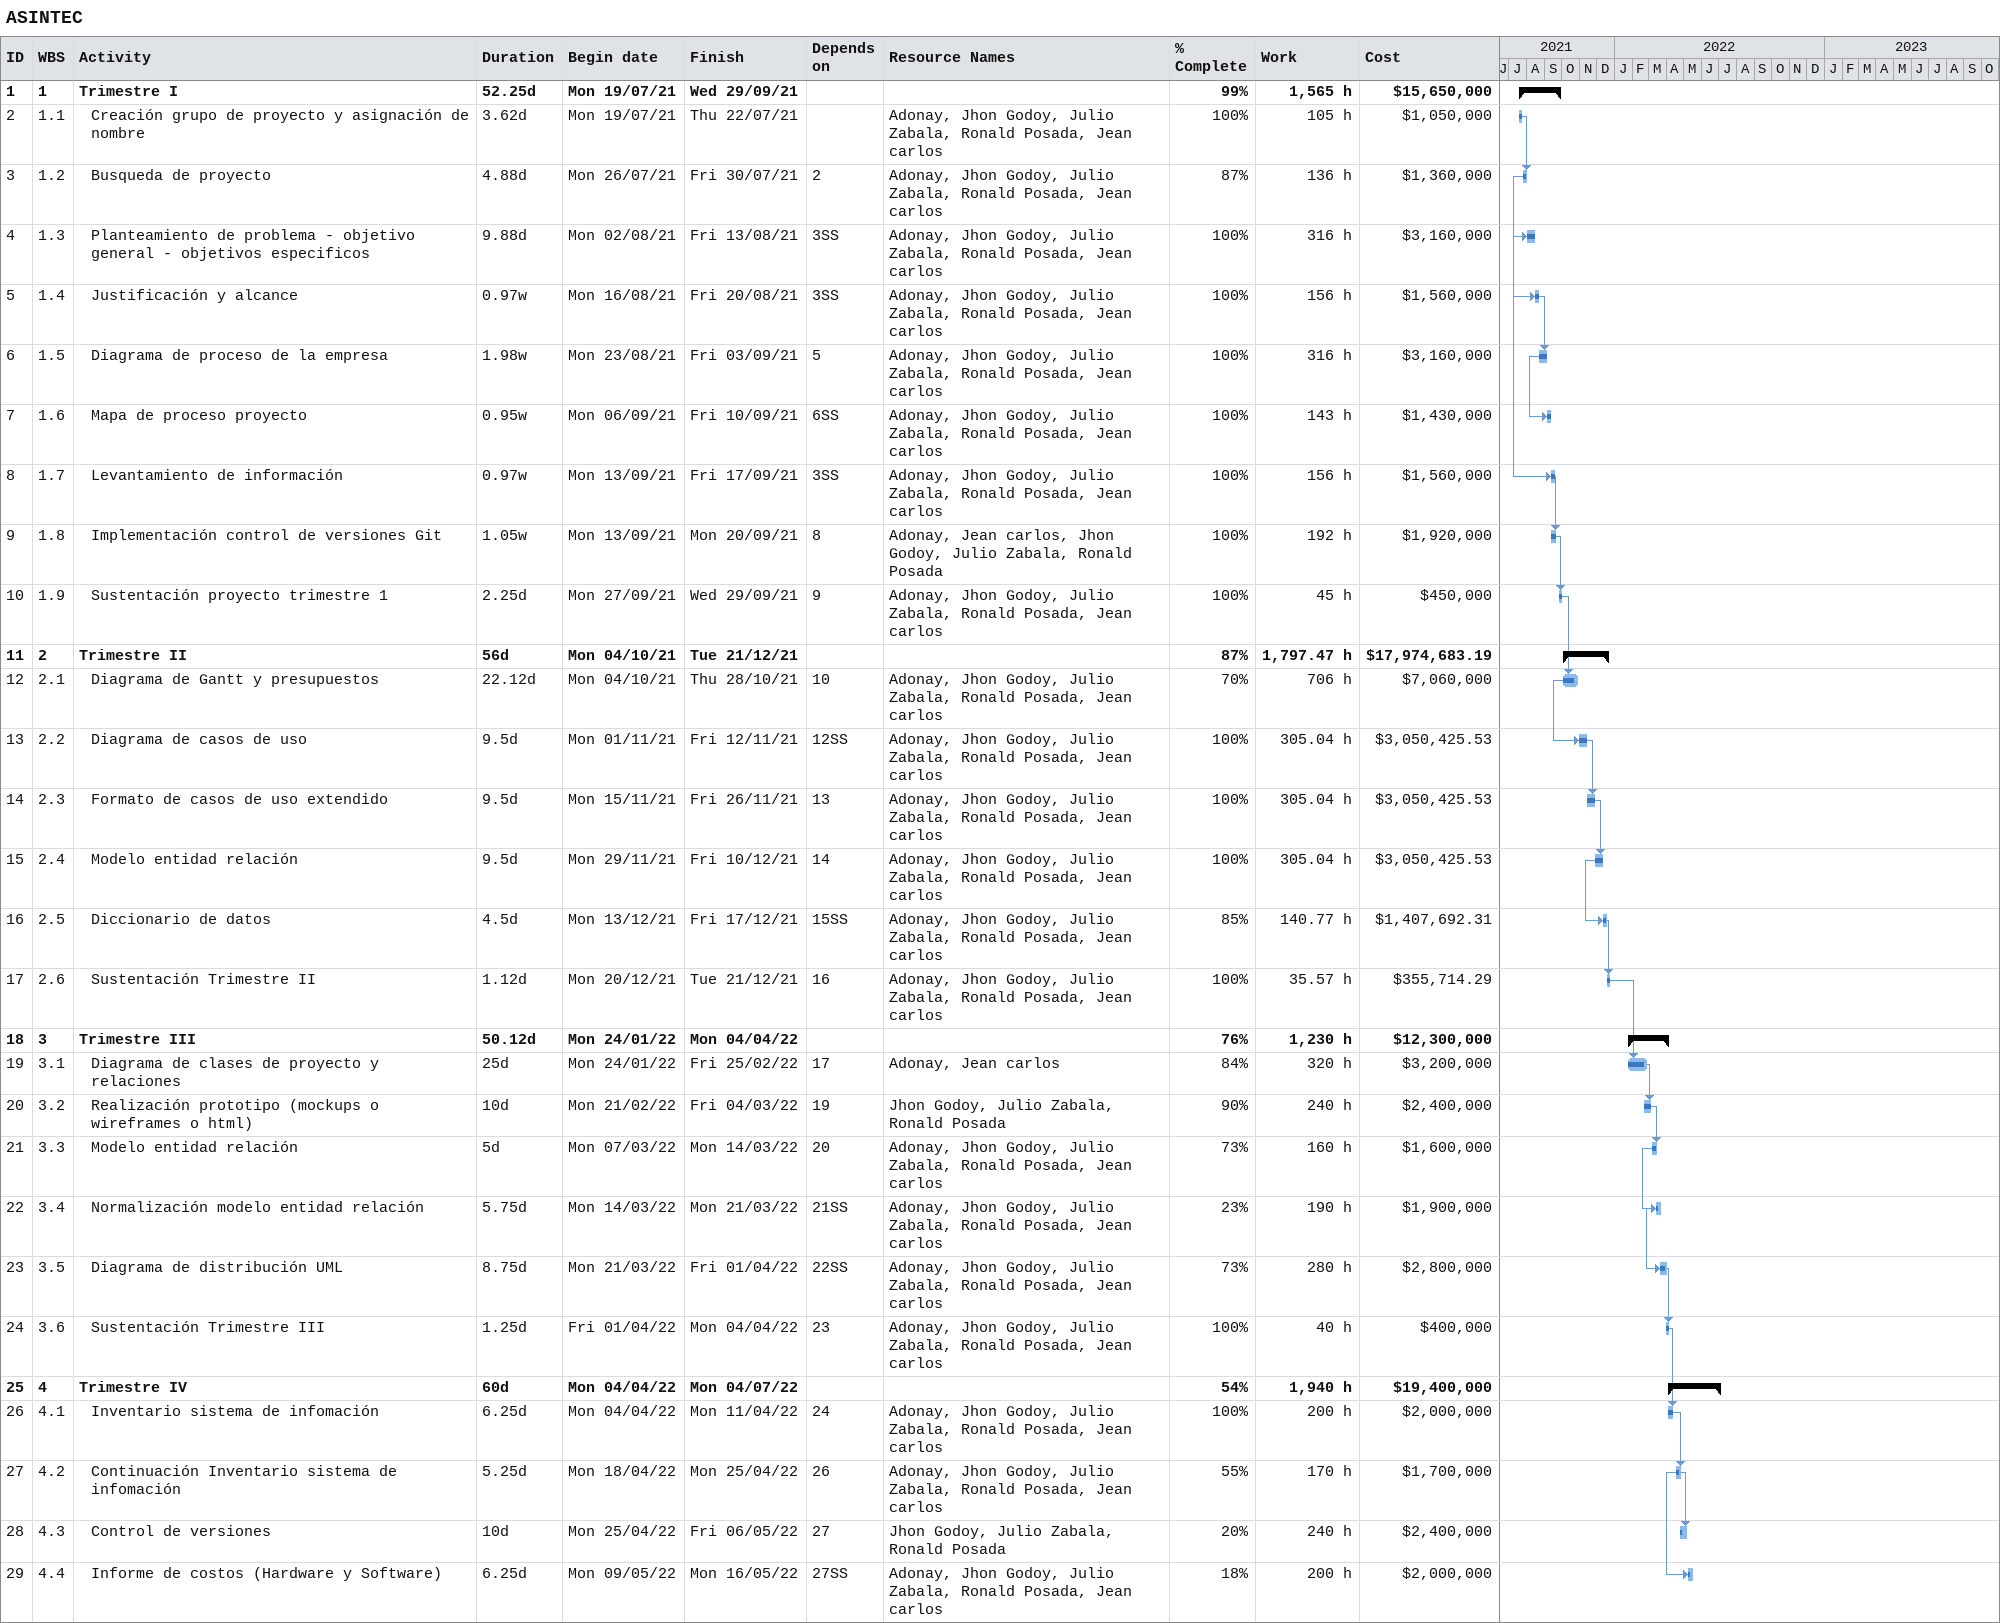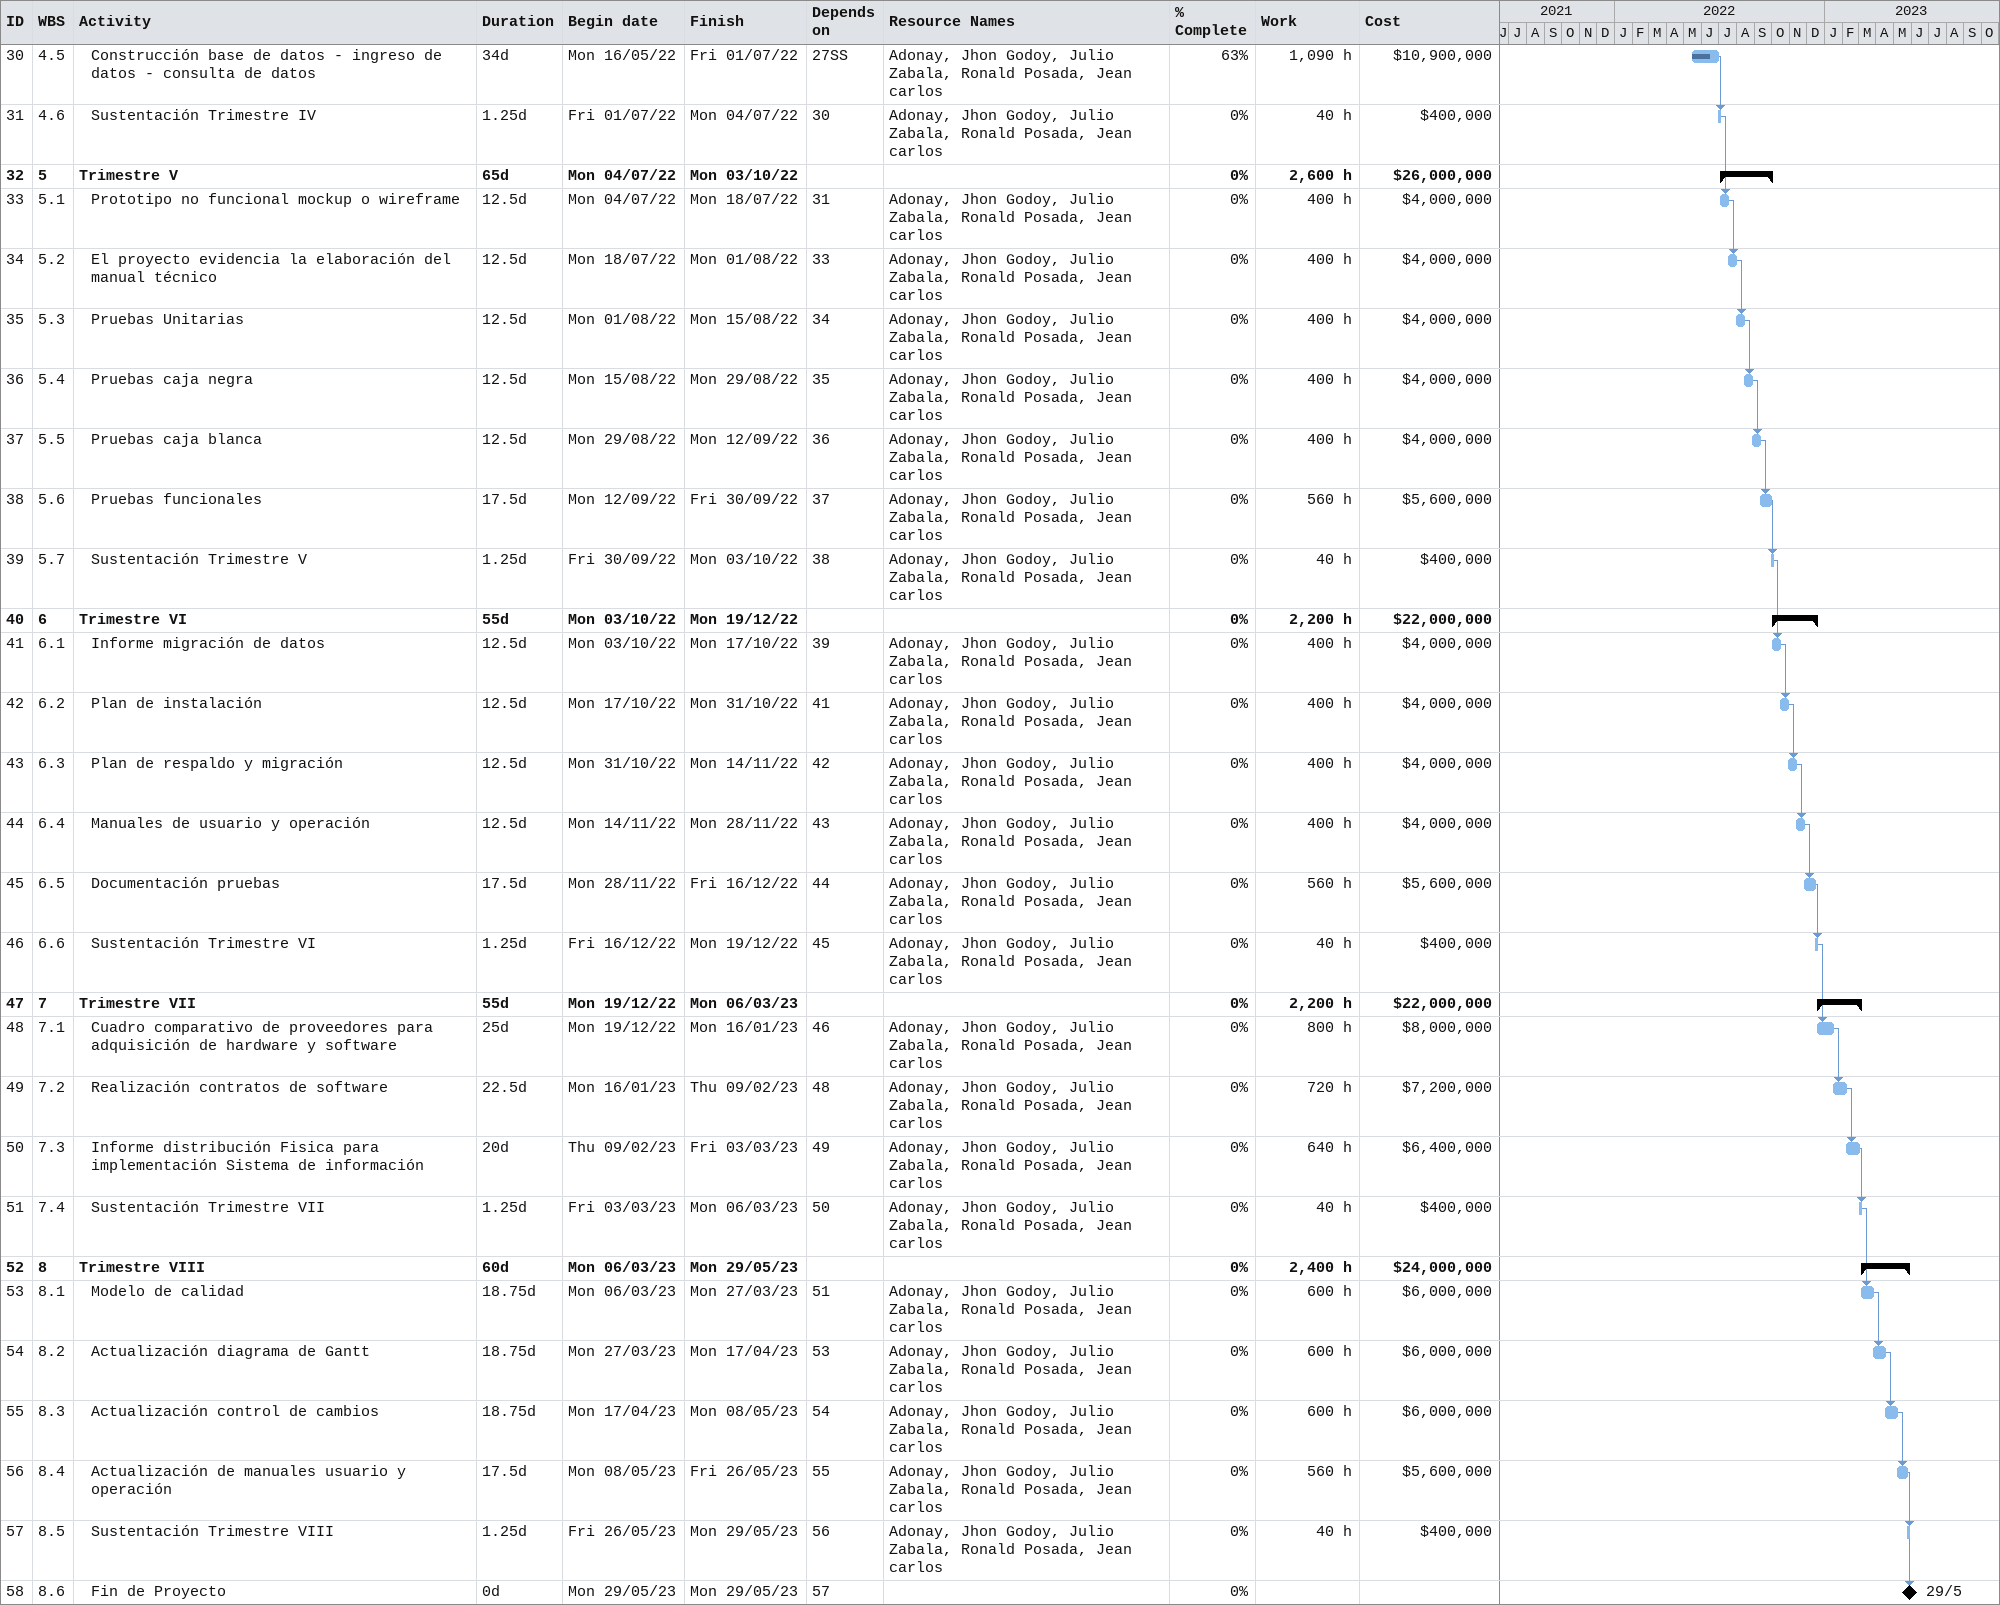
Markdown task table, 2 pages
ASINTEC

| ID | WBS | Task | Duration | Start | Finish | Predecessors | Resources | % complete | Work (h) | Cost ($) |
|---|---|---|---|---|---|---|---|---|---|---|
| 1 | 1 | **Trimestre I** | 52.25d | 2021-07-19 | 2021-09-29 |  |  | 99 | 1565 | 15650000 |
| 2 | 1.1 | Creación grupo de proyecto y asignación de nombre | 3.62d | 2021-07-19 | 2021-07-22 |  | Adonay, Jhon Godoy, Julio Zabala, Ronald Posada, Jean carlos | 100 | 105 | 1050000 |
| 3 | 1.2 | Busqueda de proyecto | 4.88d | 2021-07-26 | 2021-07-30 | 2 | Adonay, Jhon Godoy, Julio Zabala, Ronald Posada, Jean carlos | 87 | 136 | 1360000 |
| 4 | 1.3 | Planteamiento de problema - objetivo general - objetivos especificos | 9.88d | 2021-08-02 | 2021-08-13 | 3SS | Adonay, Jhon Godoy, Julio Zabala, Ronald Posada, Jean carlos | 100 | 316 | 3160000 |
| 5 | 1.4 | Justificación y alcance | 0.97w | 2021-08-16 | 2021-08-20 | 3SS | Adonay, Jhon Godoy, Julio Zabala, Ronald Posada, Jean carlos | 100 | 156 | 1560000 |
| 6 | 1.5 | Diagrama de proceso de la empresa | 1.98w | 2021-08-23 | 2021-09-03 | 5 | Adonay, Jhon Godoy, Julio Zabala, Ronald Posada, Jean carlos | 100 | 316 | 3160000 |
| 7 | 1.6 | Mapa de proceso proyecto | 0.95w | 2021-09-06 | 2021-09-10 | 6SS | Adonay, Jhon Godoy, Julio Zabala, Ronald Posada, Jean carlos | 100 | 143 | 1430000 |
| 8 | 1.7 | Levantamiento de información | 0.97w | 2021-09-13 | 2021-09-17 | 3SS | Adonay, Jhon Godoy, Julio Zabala, Ronald Posada, Jean carlos | 100 | 156 | 1560000 |
| 9 | 1.8 | Implementación control de versiones Git | 1.05w | 2021-09-13 | 2021-09-20 | 8 | Adonay, Jean carlos, Jhon Godoy, Julio Zabala, Ronald Posada | 100 | 192 | 1920000 |
| 10 | 1.9 | Sustentación proyecto trimestre 1 | 2.25d | 2021-09-27 | 2021-09-29 | 9 | Adonay, Jhon Godoy, Julio Zabala, Ronald Posada, Jean carlos | 100 | 45 | 450000 |
| 11 | 2 | **Trimestre II** | 56d | 2021-10-04 | 2021-12-21 |  |  | 87 | 1797.47 | 17974683.19 |
| 12 | 2.1 | Diagrama de Gantt y presupuestos | 22.12d | 2021-10-04 | 2021-10-28 | 10 | Adonay, Jhon Godoy, Julio Zabala, Ronald Posada, Jean carlos | 70 | 706 | 7060000 |
| 13 | 2.2 | Diagrama de casos de uso | 9.5d | 2021-11-01 | 2021-11-12 | 12SS | Adonay, Jhon Godoy, Julio Zabala, Ronald Posada, Jean carlos | 100 | 305.04 | 3050425.53 |
| 14 | 2.3 | Formato de casos de uso extendido | 9.5d | 2021-11-15 | 2021-11-26 | 13 | Adonay, Jhon Godoy, Julio Zabala, Ronald Posada, Jean carlos | 100 | 305.04 | 3050425.53 |
| 15 | 2.4 | Modelo entidad relación | 9.5d | 2021-11-29 | 2021-12-10 | 14 | Adonay, Jhon Godoy, Julio Zabala, Ronald Posada, Jean carlos | 100 | 305.04 | 3050425.53 |
| 16 | 2.5 | Diccionario de datos | 4.5d | 2021-12-13 | 2021-12-17 | 15SS | Adonay, Jhon Godoy, Julio Zabala, Ronald Posada, Jean carlos | 85 | 140.77 | 1407692.31 |
| 17 | 2.6 | Sustentación Trimestre II | 1.12d | 2021-12-20 | 2021-12-21 | 16 | Adonay, Jhon Godoy, Julio Zabala, Ronald Posada, Jean carlos | 100 | 35.57 | 355714.29 |
| 18 | 3 | **Trimestre III** | 50.12d | 2022-01-24 | 2022-04-04 |  |  | 76 | 1230 | 12300000 |
| 19 | 3.1 | Diagrama de clases de proyecto y relaciones | 25d | 2022-01-24 | 2022-02-25 | 17 | Adonay, Jean carlos | 84 | 320 | 3200000 |
| 20 | 3.2 | Realización prototipo (mockups o wireframes o html) | 10d | 2022-02-21 | 2022-03-04 | 19 | Jhon Godoy, Julio Zabala, Ronald Posada | 90 | 240 | 2400000 |
| 21 | 3.3 | Modelo entidad relación | 5d | 2022-03-07 | 2022-03-14 | 20 | Adonay, Jhon Godoy, Julio Zabala, Ronald Posada, Jean carlos | 73 | 160 | 1600000 |
| 22 | 3.4 | Normalización modelo entidad relación | 5.75d | 2022-03-14 | 2022-03-21 | 21SS | Adonay, Jhon Godoy, Julio Zabala, Ronald Posada, Jean carlos | 23 | 190 | 1900000 |
| 23 | 3.5 | Diagrama de distribución UML | 8.75d | 2022-03-21 | 2022-04-01 | 22SS | Adonay, Jhon Godoy, Julio Zabala, Ronald Posada, Jean carlos | 73 | 280 | 2800000 |
| 24 | 3.6 | Sustentación Trimestre III | 1.25d | 2022-04-01 | 2022-04-04 | 23 | Adonay, Jhon Godoy, Julio Zabala, Ronald Posada, Jean carlos | 100 | 40 | 400000 |
| 25 | 4 | **Trimestre IV** | 60d | 2022-04-04 | 2022-07-04 |  |  | 54 | 1940 | 19400000 |
| 26 | 4.1 | Inventario sistema de infomación | 6.25d | 2022-04-04 | 2022-04-11 | 24 | Adonay, Jhon Godoy, Julio Zabala, Ronald Posada, Jean carlos | 100 | 200 | 2000000 |
| 27 | 4.2 | Continuación Inventario sistema de infomación | 5.25d | 2022-04-18 | 2022-04-25 | 26 | Adonay, Jhon Godoy, Julio Zabala, Ronald Posada, Jean carlos | 55 | 170 | 1700000 |
| 28 | 4.3 | Control de versiones | 10d | 2022-04-25 | 2022-05-06 | 27 | Jhon Godoy, Julio Zabala, Ronald Posada | 20 | 240 | 2400000 |
| 29 | 4.4 | Informe de costos (Hardware y Software) | 6.25d | 2022-05-09 | 2022-05-16 | 27SS | Adonay, Jhon Godoy, Julio Zabala, Ronald Posada, Jean carlos | 18 | 200 | 2000000 |
| 30 | 4.5 | Construcción base de datos - ingreso de datos - consulta de datos | 34d | 2022-05-16 | 2022-07-01 | 27SS | Adonay, Jhon Godoy, Julio Zabala, Ronald Posada, Jean carlos | 63 | 1090 | 10900000 |
| 31 | 4.6 | Sustentación Trimestre IV | 1.25d | 2022-07-01 | 2022-07-04 | 30 | Adonay, Jhon Godoy, Julio Zabala, Ronald Posada, Jean carlos | 0 | 40 | 400000 |
| 32 | 5 | **Trimestre V** | 65d | 2022-07-04 | 2022-10-03 |  |  | 0 | 2600 | 26000000 |
| 33 | 5.1 | Prototipo no funcional mockup o wireframe | 12.5d | 2022-07-04 | 2022-07-18 | 31 | Adonay, Jhon Godoy, Julio Zabala, Ronald Posada, Jean carlos | 0 | 400 | 4000000 |
| 34 | 5.2 | El proyecto evidencia la elaboración del manual técnico | 12.5d | 2022-07-18 | 2022-08-01 | 33 | Adonay, Jhon Godoy, Julio Zabala, Ronald Posada, Jean carlos | 0 | 400 | 4000000 |
| 35 | 5.3 | Pruebas Unitarias | 12.5d | 2022-08-01 | 2022-08-15 | 34 | Adonay, Jhon Godoy, Julio Zabala, Ronald Posada, Jean carlos | 0 | 400 | 4000000 |
| 36 | 5.4 | Pruebas caja negra | 12.5d | 2022-08-15 | 2022-08-29 | 35 | Adonay, Jhon Godoy, Julio Zabala, Ronald Posada, Jean carlos | 0 | 400 | 4000000 |
| 37 | 5.5 | Pruebas caja blanca | 12.5d | 2022-08-29 | 2022-09-12 | 36 | Adonay, Jhon Godoy, Julio Zabala, Ronald Posada, Jean carlos | 0 | 400 | 4000000 |
| 38 | 5.6 | Pruebas funcionales | 17.5d | 2022-09-12 | 2022-09-30 | 37 | Adonay, Jhon Godoy, Julio Zabala, Ronald Posada, Jean carlos | 0 | 560 | 5600000 |
| 39 | 5.7 | Sustentación Trimestre V | 1.25d | 2022-09-30 | 2022-10-03 | 38 | Adonay, Jhon Godoy, Julio Zabala, Ronald Posada, Jean carlos | 0 | 40 | 400000 |
| 40 | 6 | **Trimestre VI** | 55d | 2022-10-03 | 2022-12-19 |  |  | 0 | 2200 | 22000000 |
| 41 | 6.1 | Informe migración de datos | 12.5d | 2022-10-03 | 2022-10-17 | 39 | Adonay, Jhon Godoy, Julio Zabala, Ronald Posada, Jean carlos | 0 | 400 | 4000000 |
| 42 | 6.2 | Plan de instalación | 12.5d | 2022-10-17 | 2022-10-31 | 41 | Adonay, Jhon Godoy, Julio Zabala, Ronald Posada, Jean carlos | 0 | 400 | 4000000 |
| 43 | 6.3 | Plan de respaldo y migración | 12.5d | 2022-10-31 | 2022-11-14 | 42 | Adonay, Jhon Godoy, Julio Zabala, Ronald Posada, Jean carlos | 0 | 400 | 4000000 |
| 44 | 6.4 | Manuales de usuario y operación | 12.5d | 2022-11-14 | 2022-11-28 | 43 | Adonay, Jhon Godoy, Julio Zabala, Ronald Posada, Jean carlos | 0 | 400 | 4000000 |
| 45 | 6.5 | Documentación pruebas | 17.5d | 2022-11-28 | 2022-12-16 | 44 | Adonay, Jhon Godoy, Julio Zabala, Ronald Posada, Jean carlos | 0 | 560 | 5600000 |
| 46 | 6.6 | Sustentación Trimestre VI | 1.25d | 2022-12-16 | 2022-12-19 | 45 | Adonay, Jhon Godoy, Julio Zabala, Ronald Posada, Jean carlos | 0 | 40 | 400000 |
| 47 | 7 | **Trimestre VII** | 55d | 2022-12-19 | 2023-03-06 |  |  | 0 | 2200 | 22000000 |
| 48 | 7.1 | Cuadro comparativo de proveedores para adquisición de hardware y software | 25d | 2022-12-19 | 2023-01-16 | 46 | Adonay, Jhon Godoy, Julio Zabala, Ronald Posada, Jean carlos | 0 | 800 | 8000000 |
| 49 | 7.2 | Realización contratos de software | 22.5d | 2023-01-16 | 2023-02-09 | 48 | Adonay, Jhon Godoy, Julio Zabala, Ronald Posada, Jean carlos | 0 | 720 | 7200000 |
| 50 | 7.3 | Informe distribución Fisica para implementación Sistema de información | 20d | 2023-02-09 | 2023-03-03 | 49 | Adonay, Jhon Godoy, Julio Zabala, Ronald Posada, Jean carlos | 0 | 640 | 6400000 |
| 51 | 7.4 | Sustentación Trimestre VII | 1.25d | 2023-03-03 | 2023-03-06 | 50 | Adonay, Jhon Godoy, Julio Zabala, Ronald Posada, Jean carlos | 0 | 40 | 400000 |
| 52 | 8 | **Trimestre VIII** | 60d | 2023-03-06 | 2023-05-29 |  |  | 0 | 2400 | 24000000 |
| 53 | 8.1 | Modelo de calidad | 18.75d | 2023-03-06 | 2023-03-27 | 51 | Adonay, Jhon Godoy, Julio Zabala, Ronald Posada, Jean carlos | 0 | 600 | 6000000 |
| 54 | 8.2 | Actualización diagrama de Gantt | 18.75d | 2023-03-27 | 2023-04-17 | 53 | Adonay, Jhon Godoy, Julio Zabala, Ronald Posada, Jean carlos | 0 | 600 | 6000000 |
| 55 | 8.3 | Actualización control de cambios | 18.75d | 2023-04-17 | 2023-05-08 | 54 | Adonay, Jhon Godoy, Julio Zabala, Ronald Posada, Jean carlos | 0 | 600 | 6000000 |
| 56 | 8.4 | Actualización de manuales usuario y operación | 17.5d | 2023-05-08 | 2023-05-26 | 55 | Adonay, Jhon Godoy, Julio Zabala, Ronald Posada, Jean carlos | 0 | 560 | 5600000 |
| 57 | 8.5 | Sustentación Trimestre VIII | 1.25d | 2023-05-26 | 2023-05-29 | 56 | Adonay, Jhon Godoy, Julio Zabala, Ronald Posada, Jean carlos | 0 | 40 | 400000 |
| 58 | 8.6 | Fin de Proyecto | 0d | 2023-05-29 | 2023-05-29 | 57 |  | 0 |  |  |
